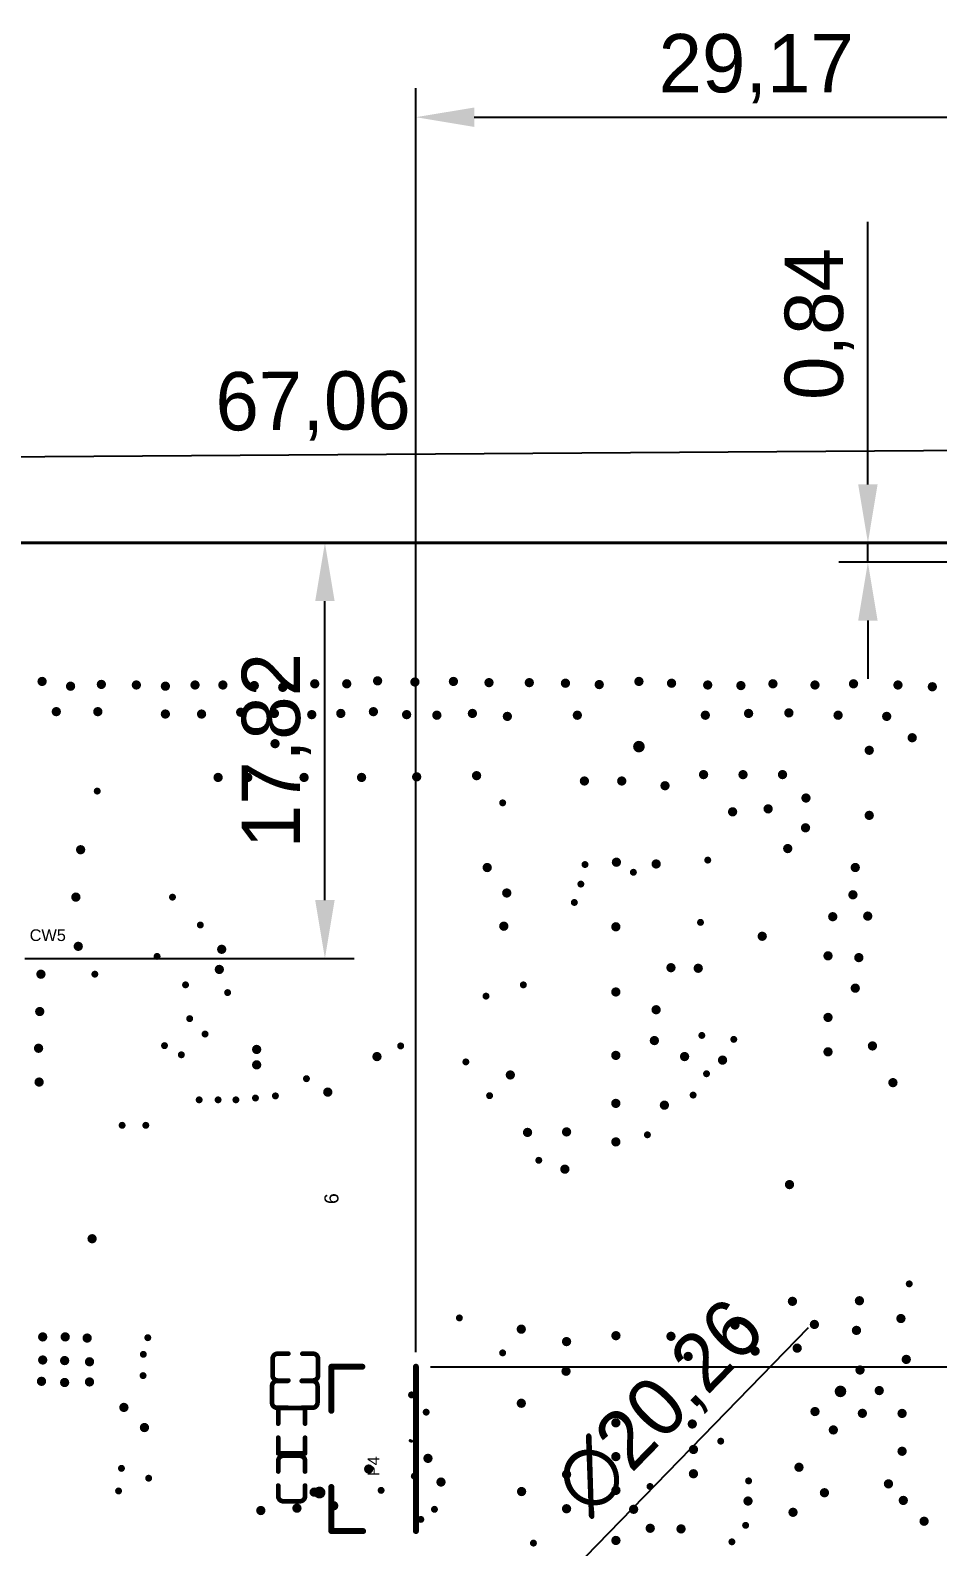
# Model space of a CAD drawing. Header units: millimetres. Extents: x -107 to 68, y 12 to 132.
# Drawn here: x -47.6 to -8.7, y 67.5 to 132.5 of the extents above; entities that cross this region are included whole.
import ezdxf

# ---------------------------------------------------------------- set-up
doc = ezdxf.new("R2010")
doc.units = ezdxf.units.MM
for name, color, linetype in [('KeepOutLayer', 6, 'Continuous'), ('TopOverlay', 2, 'Continuous'), ('ViaHoleLayer', 16, 'Continuous')]:
    doc.layers.add(name, color=color, linetype=linetype)
doc.styles.add('Arial', font='arial.ttf', dxfattribs={"height": 0.2})
doc.dimstyles.new('ISO-25', dxfattribs={"dimtxt": 2.5, "dimasz": 2.5, "dimexe": 1.25, "dimexo": 0.625, "dimtad": 1, "dimtxsty": 'Standard', "dimcen": 2.5, "dimclrd": 3, "dimclre": 3, "dimclrt": 3, "dimadec": 0, "dimazin": 0, "dimtfac": 1, "dimtmove": 0, "dimatfit": 3, "dimfxl": 1, "dimarcsym": 0})

# ---------------------------------------------------------------- blocks, each defined once
blk = doc.blocks.new('LC_0402_R_17')
at = {"layer": 'TopOverlay', "const_width": 0.2}
for points in [[(-0.975, 0.575), (-0.3, 0.575)], [(-0.975, 0.575), (-0.975, -0.575)], [(0.3, 0.575), (0.975, 0.575)], [(0.975, 0.575), (0.975, -0.575)], [(-0.975, -0.575), (-0.3, -0.575)], [(0.3, -0.575), (0.975, -0.575)]]:
    blk.add_lwpolyline(points, dxfattribs=at)
at = {"layer": 'TopOverlay', "const_width": 0.1}
for points in [[(-1.025, 0.575, 1), (-0.925, 0.575, 1)], [(-1.025, 0.575, 1), (-0.925, 0.575, 1)], [(-0.35, 0.575, 1), (-0.25, 0.575, 1)], [(0.25, 0.575, 1), (0.35, 0.575, 1)], [(0.925, 0.575, 1), (1.025, 0.575, 1)], [(0.925, 0.575, 1), (1.025, 0.575, 1)], [(-1.025, -0.575, 1), (-0.925, -0.575, 1)], [(-1.025, -0.575, 1), (-0.925, -0.575, 1)], [(-0.35, -0.575, 1), (-0.25, -0.575, 1)], [(0.25, -0.575, 1), (0.35, -0.575, 1)], [(0.925, -0.575, 1), (1.025, -0.575, 1)], [(0.925, -0.575, 1), (1.025, -0.575, 1)]]:
    blk.add_lwpolyline(points, format="xyb", close=True, dxfattribs=at)
blk = doc.blocks.new('LC_0402_C_19')
at = {"layer": 'TopOverlay', "const_width": 0.2}
for points in [[(-0.975, 0.355, -0.414214), (-0.755, 0.575)], [(0.755, 0.575, -0.414214), (0.975, 0.355)], [(-0.755, -0.575, -0.414214), (-0.975, -0.355)], [(0.975, -0.355, -0.414214), (0.755, -0.575)]]:
    blk.add_lwpolyline(points, format="xyb", dxfattribs=at)
at = {"layer": 'TopOverlay', "const_width": 0.1}
for points in [[(-0.805, 0.575, 1), (-0.705, 0.575, 1)], [(-0.8, 0.575, 1), (-0.7, 0.575, 1)], [(-0.35, 0.575, 1), (-0.25, 0.575, 1)], [(0.25, 0.575, 1), (0.35, 0.575, 1)], [(0.7, 0.575, 1), (0.8, 0.575, 1)], [(0.705, 0.575, 1), (0.805, 0.575, 1)], [(-1.025, 0.355, 1), (-0.925, 0.355, 1)], [(-1.025, 0.355, 1), (-0.925, 0.355, 1)], [(0.925, 0.355, 1), (1.025, 0.355, 1)], [(0.925, 0.355, 1), (1.025, 0.355, 1)], [(-1.025, -0.355, 1), (-0.925, -0.355, 1)], [(-1.025, -0.355, 1), (-0.925, -0.355, 1)], [(-0.805, -0.575, 1), (-0.705, -0.575, 1)], [(-0.8, -0.575, 1), (-0.7, -0.575, 1)], [(-0.35, -0.575, 1), (-0.25, -0.575, 1)], [(0.25, -0.575, 1), (0.35, -0.575, 1)], [(0.7, -0.575, 1), (0.8, -0.575, 1)], [(0.705, -0.575, 1), (0.805, -0.575, 1)], [(0.925, -0.355, 1), (1.025, -0.355, 1)], [(0.925, -0.355, 1), (1.025, -0.355, 1)]]:
    blk.add_lwpolyline(points, format="xyb", close=True, dxfattribs=at)
at = {"layer": 'TopOverlay', "const_width": 0.2}
for points in [[(-0.3, 0.575), (-0.75, 0.575)], [(0.75, 0.575), (0.3, 0.575)], [(-0.975, -0.355), (-0.975, 0.355)], [(0.975, -0.355), (0.975, 0.355)], [(-0.3, -0.575), (-0.75, -0.575)], [(0.75, -0.575), (0.3, -0.575)]]:
    blk.add_lwpolyline(points, dxfattribs=at)
blk = doc.blocks.new('FPC_SMD_6P_P0_50_HDGC_0_5K_1_5_6PWB_32')
at = {"layer": 'TopOverlay'}
for points, const_width in [([(-1.744, 1.651, 1), (-1.998, 1.651, 1)], 0.254), ([(-2.062, 1.651, 1), (-1.935, 1.651, 1)], 0.127), ([(-1.808, 1.651, 1), (-1.681, 1.651, 1)], 0.127), ([(-3.586, 1.143, 1), (-3.459, 1.143, 1)], 0.127), ([(-3.586, 1.143, 1), (-3.459, 1.143, 1)], 0.127), ([(-1.695, 1.143, 1), (-1.568, 1.143, 1)], 0.127), ([(1.568, 1.143, 1), (1.695, 1.143, 1)], 0.127), ([(3.458, 1.143, 1), (3.585, 1.143, 1)], 0.127), ([(3.458, 1.143, 1), (3.585, 1.143, 1)], 0.127), ([(-3.586, -0.219, 1), (-3.459, -0.219, 1)], 0.127), ([(3.458, -0.186, 1), (3.585, -0.186, 1)], 0.127), ([(-3.586, -2.481, 1), (-3.459, -2.481, 1)], 0.127), ([(3.458, -2.481, 1), (3.585, -2.481, 1)], 0.127)]:
    blk.add_lwpolyline(points, format="xyb", close=True, dxfattribs=dict(at, const_width=const_width))
at = {"layer": 'TopOverlay', "const_width": 0.254}
for points in [[(-3.522, 1.143), (-1.631, 1.143)], [(-3.522, 1.143), (-3.522, -0.219)], [(1.631, 1.143), (3.522, 1.143)], [(3.522, 1.143), (3.522, -0.186)], [(-3.522, -2.481), (3.522, -2.481)]]:
    blk.add_lwpolyline(points, dxfattribs=at)
blk = doc.blocks.new('LC_0402_C_34')
at = {"layer": 'TopOverlay', "const_width": 0.2}
for points in [[(-0.975, 0.355, -0.414214), (-0.755, 0.575)], [(0.755, 0.575, -0.414214), (0.975, 0.355)], [(-0.755, -0.575, -0.414214), (-0.975, -0.355)], [(0.975, -0.355, -0.414214), (0.755, -0.575)]]:
    blk.add_lwpolyline(points, format="xyb", dxfattribs=at)
at = {"layer": 'TopOverlay', "const_width": 0.1}
for points in [[(-0.805, 0.575, 1), (-0.705, 0.575, 1)], [(-0.8, 0.575, 1), (-0.7, 0.575, 1)], [(-0.35, 0.575, 1), (-0.25, 0.575, 1)], [(0.25, 0.575, 1), (0.35, 0.575, 1)], [(0.7, 0.575, 1), (0.8, 0.575, 1)], [(0.705, 0.575, 1), (0.805, 0.575, 1)], [(-1.025, 0.355, 1), (-0.925, 0.355, 1)], [(-1.025, 0.355, 1), (-0.925, 0.355, 1)], [(0.925, 0.355, 1), (1.025, 0.355, 1)], [(0.925, 0.355, 1), (1.025, 0.355, 1)], [(-1.025, -0.355, 1), (-0.925, -0.355, 1)], [(-1.025, -0.355, 1), (-0.925, -0.355, 1)], [(-0.805, -0.575, 1), (-0.705, -0.575, 1)], [(-0.8, -0.575, 1), (-0.7, -0.575, 1)], [(-0.35, -0.575, 1), (-0.25, -0.575, 1)], [(0.25, -0.575, 1), (0.35, -0.575, 1)], [(0.7, -0.575, 1), (0.8, -0.575, 1)], [(0.705, -0.575, 1), (0.805, -0.575, 1)], [(0.925, -0.355, 1), (1.025, -0.355, 1)], [(0.925, -0.355, 1), (1.025, -0.355, 1)]]:
    blk.add_lwpolyline(points, format="xyb", close=True, dxfattribs=at)
at = {"layer": 'TopOverlay', "const_width": 0.2}
for points in [[(-0.3, 0.575), (-0.75, 0.575)], [(0.75, 0.575), (0.3, 0.575)], [(-0.975, 0.355), (-0.975, -0.355)], [(0.975, 0.355), (0.975, -0.355)], [(-0.3, -0.575), (-0.75, -0.575)], [(0.75, -0.575), (0.3, -0.575)]]:
    blk.add_lwpolyline(points, dxfattribs=at)
blk = doc.blocks.new('LC_0402_C_35')
at = {"layer": 'TopOverlay', "const_width": 0.2}
for points in [[(-0.975, 0.355, -0.414214), (-0.755, 0.575)], [(0.755, 0.575, -0.414214), (0.975, 0.355)], [(-0.755, -0.575, -0.414214), (-0.975, -0.355)], [(0.975, -0.355, -0.414214), (0.755, -0.575)]]:
    blk.add_lwpolyline(points, format="xyb", dxfattribs=at)
at = {"layer": 'TopOverlay', "const_width": 0.1}
for points in [[(-0.805, 0.575, 1), (-0.705, 0.575, 1)], [(-0.8, 0.575, 1), (-0.7, 0.575, 1)], [(-0.35, 0.575, 1), (-0.25, 0.575, 1)], [(0.25, 0.575, 1), (0.35, 0.575, 1)], [(0.7, 0.575, 1), (0.8, 0.575, 1)], [(0.705, 0.575, 1), (0.805, 0.575, 1)], [(-1.025, 0.355, 1), (-0.925, 0.355, 1)], [(-1.025, 0.355, 1), (-0.925, 0.355, 1)], [(0.925, 0.355, 1), (1.025, 0.355, 1)], [(0.925, 0.355, 1), (1.025, 0.355, 1)], [(-1.025, -0.355, 1), (-0.925, -0.355, 1)], [(-1.025, -0.355, 1), (-0.925, -0.355, 1)], [(-0.805, -0.575, 1), (-0.705, -0.575, 1)], [(-0.8, -0.575, 1), (-0.7, -0.575, 1)], [(-0.35, -0.575, 1), (-0.25, -0.575, 1)], [(0.25, -0.575, 1), (0.35, -0.575, 1)], [(0.7, -0.575, 1), (0.8, -0.575, 1)], [(0.705, -0.575, 1), (0.805, -0.575, 1)], [(0.925, -0.355, 1), (1.025, -0.355, 1)], [(0.925, -0.355, 1), (1.025, -0.355, 1)]]:
    blk.add_lwpolyline(points, format="xyb", close=True, dxfattribs=at)
at = {"layer": 'TopOverlay', "const_width": 0.2}
for points in [[(-0.3, 0.575), (-0.75, 0.575)], [(0.75, 0.575), (0.3, 0.575)], [(-0.975, 0.355), (-0.975, -0.355)], [(0.975, 0.355), (0.975, -0.355)], [(-0.3, -0.575), (-0.75, -0.575)], [(0.75, -0.575), (0.3, -0.575)]]:
    blk.add_lwpolyline(points, dxfattribs=at)
blk = doc.blocks.new('*D178')
at = {"color": 3, "lineweight": -2}
for p, q in [((-14.267, 76.835), (-25.597, 65.186)), ((-41.463, 48.874), (-27.34, 63.394)), ((-43.206, 47.082), (-44.949, 45.289))]:
    blk.add_line(p, q, dxfattribs=at)
at = {"color": 3}
for points in [[(-25.896, 65.477), (-25.298, 64.896), (-27.34, 63.394)], [(-43.505, 47.372), (-42.908, 46.791), (-41.463, 48.874)]]:
    blk.add_solid(points, dxfattribs=at)
at = {"layer": 'Defpoints', "color": 0}
for p in [(-27.34, 63.394), (-41.463, 48.874)]:
    blk.add_point(p, dxfattribs=at)
at = {"color": 3, "insert": (-20.554, 73.359), "char_height": 2.5, "attachment_point": 5, "rotation": 45.79498}
blk.add_mtext('∅20,26', dxfattribs=at)
blk = doc.blocks.new('*D181')
at = {"color": 3, "lineweight": -2}
for p, q in [((-1.909, 110.734), (-1.944, 115.743)), ((-68.967, 110.276), (-69.001, 115.284)), ((-66.492, 114.051), (-4.435, 114.475))]:
    blk.add_line(p, q, dxfattribs=at)
at = {"color": 3}
for points in [[(-66.495, 114.468), (-66.489, 113.635), (-68.992, 114.034)], [(-4.438, 114.892), (-4.432, 114.059), (-1.935, 114.493)]]:
    blk.add_solid(points, dxfattribs=at)
at = {"layer": 'Defpoints', "color": 0}
for p in [(-1.935, 114.493), (-1.905, 110.109), (-68.962, 109.651)]:
    blk.add_point(p, dxfattribs=at)
at = {"color": 3, "insert": (-35.478, 116.347), "char_height": 2.5, "attachment_point": 5, "rotation": 0.39173}
blk.add_mtext('67,06', dxfattribs=at)
blk = doc.blocks.new('*D182')
at = {"color": 3, "lineweight": -2}
for p, q in [((-1.633, 110.49), (49.372, 110.49)), ((48.122, 107.99), (48.122, 14.049)), ((-34.794, 11.549), (49.372, 11.549))]:
    blk.add_line(p, q, dxfattribs=at)
at = {"color": 3}
for points in [[(47.705, 107.99), (48.539, 107.99), (48.122, 110.49)], [(47.705, 14.049), (48.539, 14.049), (48.122, 11.549)]]:
    blk.add_solid(points, dxfattribs=at)
at = {"layer": 'Defpoints', "color": 0}
for p in [(-2.258, 110.49), (-35.419, 11.549), (48.122, 11.549)]:
    blk.add_point(p, dxfattribs=at)
at = {"color": 3, "insert": (46.039, 61.02), "char_height": 2.5, "attachment_point": 5, "rotation": 90}
blk.add_mtext('98,94', dxfattribs=at)
blk = doc.blocks.new('*D186')
at = {"color": 3, "lineweight": -2}
for p, q in [((-11.702, 112.99), (-11.702, 124.24)), ((-2.883, 110.49), (-12.952, 110.49)), ((-11.702, 109.652), (-11.702, 110.49)), ((-3.317, 109.652), (-12.952, 109.652)), ((-11.702, 107.152), (-11.702, 104.652))]:
    blk.add_line(p, q, dxfattribs=at)
at = {"color": 3}
for points in [[(-12.119, 112.99), (-11.286, 112.99), (-11.702, 110.49)], [(-12.119, 107.152), (-11.286, 107.152), (-11.702, 109.652)]]:
    blk.add_solid(points, dxfattribs=at)
at = {"layer": 'Defpoints', "color": 0}
for p in [(-11.702, 110.49), (-2.258, 110.49), (-2.692, 109.652)]:
    blk.add_point(p, dxfattribs=at)
at = {"color": 3, "insert": (-13.786, 119.865), "char_height": 2.5, "attachment_point": 5, "rotation": 90}
blk.add_mtext('0,84', dxfattribs=at)
blk = doc.blocks.new('*D209')
at = {"color": 3, "lineweight": -2}
for p, q in [((-67.447, 110.49), (-33.722, 110.49)), ((-34.972, 95.174), (-34.972, 107.99)), ((-47.826, 92.674), (-33.722, 92.674))]:
    blk.add_line(p, q, dxfattribs=at)
at = {"color": 3}
for points in [[(-35.389, 107.99), (-34.555, 107.99), (-34.972, 110.49)], [(-35.389, 95.174), (-34.555, 95.174), (-34.972, 92.674)]]:
    blk.add_solid(points, dxfattribs=at)
at = {"layer": 'Defpoints', "color": 0}
for p in [(-68.072, 110.49), (-34.972, 110.49), (-48.451, 92.674)]:
    blk.add_point(p, dxfattribs=at)
at = {"color": 3, "insert": (-37.055, 101.582), "char_height": 2.5, "attachment_point": 5, "rotation": 90}
blk.add_mtext('17,82', dxfattribs=at)
blk = doc.blocks.new('*D215')
at = {"color": 3, "lineweight": -2}
for p, q in [((-1.601, 110.49), (67.859, 110.49)), ((66.609, 77.675), (66.609, 107.99)), ((-30.447, 75.175), (67.859, 75.175))]:
    blk.add_line(p, q, dxfattribs=at)
at = {"color": 3}
for points in [[(66.193, 107.99), (67.026, 107.99), (66.609, 110.49)], [(66.193, 77.675), (67.026, 77.675), (66.609, 75.175)]]:
    blk.add_solid(points, dxfattribs=at)
at = {"layer": 'Defpoints', "color": 0}
for p in [(-2.226, 110.49), (66.609, 110.49), (-31.072, 75.175)]:
    blk.add_point(p, dxfattribs=at)
at = {"color": 3, "insert": (64.526, 92.833), "char_height": 2.5, "attachment_point": 5, "rotation": 90}
blk.add_mtext('35,31', dxfattribs=at)
blk = doc.blocks.new('*D216')
at = {"color": 3, "lineweight": -2}
for p, q in [((-31.072, 75.8), (-31.072, 129.98)), ((-1.905, 110.734), (-1.905, 129.98)), ((-28.572, 128.73), (-4.405, 128.73))]:
    blk.add_line(p, q, dxfattribs=at)
at = {"color": 3}
for points in [[(-28.572, 129.146), (-28.572, 128.313), (-31.072, 128.73)], [(-4.405, 129.146), (-4.405, 128.313), (-1.905, 128.73)]]:
    blk.add_solid(points, dxfattribs=at)
at = {"layer": 'Defpoints', "color": 0}
for p in [(-1.905, 128.73), (-1.905, 110.109), (-31.072, 75.175)]:
    blk.add_point(p, dxfattribs=at)
at = {"color": 3, "insert": (-16.489, 130.813), "char_height": 2.5, "attachment_point": 5}
blk.add_mtext('29,17', dxfattribs=at)

msp = doc.modelspace()

# ---------------------------------------------------------------- hatches: boundary and pattern name
at = {"layer": 'ViaHoleLayer'}
h = msp.add_hatch(color=16, dxfattribs=at)
edge = h.paths.add_edge_path()
edge.add_arc((-47.092, 104.546), 0.2, 0, 360)
h = msp.add_hatch(color=16, dxfattribs=at)
edge = h.paths.add_edge_path()
edge.add_arc((-35.408, 104.445), 0.2, 0, 360)
h = msp.add_hatch(color=16, dxfattribs=at)
edge = h.paths.add_edge_path()
edge.add_arc((-34.036, 104.445), 0.2, 0, 360)
h = msp.add_hatch(color=16, dxfattribs=at)
edge = h.paths.add_edge_path()
edge.add_arc((-32.715, 104.572), 0.2, 0, 360)
h = msp.add_hatch(color=16, dxfattribs=at)
edge = h.paths.add_edge_path()
edge.add_arc((-31.115, 104.521), 0.2, 0, 360)
h = msp.add_hatch(color=16, dxfattribs=at)
edge = h.paths.add_edge_path()
edge.add_arc((-29.464, 104.546), 0.2, 0, 360)
h = msp.add_hatch(color=16, dxfattribs=at)
edge = h.paths.add_edge_path()
edge.add_arc((-27.94, 104.496), 0.2, 0, 360)
h = msp.add_hatch(color=16, dxfattribs=at)
edge = h.paths.add_edge_path()
edge.add_arc((-26.213, 104.496), 0.2, 0, 360)
h = msp.add_hatch(color=16, dxfattribs=at)
edge = h.paths.add_edge_path()
edge.add_arc((-24.663, 104.47), 0.2, 0, 360)
h = msp.add_hatch(color=16, dxfattribs=at)
edge = h.paths.add_edge_path()
edge.add_arc((-21.514, 104.546), 0.2, 0, 360)
h = msp.add_hatch(color=16, dxfattribs=at)
edge = h.paths.add_edge_path()
edge.add_arc((-20.117, 104.47), 0.2, 0, 360)
h = msp.add_hatch(color=16, dxfattribs=at)
edge = h.paths.add_edge_path()
edge.add_arc((-15.773, 104.445), 0.2, 0, 360)
h = msp.add_hatch(color=16, dxfattribs=at)
edge = h.paths.add_edge_path()
edge.add_arc((-12.319, 104.445), 0.2, 0, 360)
h = msp.add_hatch(color=16, dxfattribs=at)
edge = h.paths.add_edge_path()
edge.add_arc((-45.872, 104.343), 0.2, 0, 360)
h = msp.add_hatch(color=16, dxfattribs=at)
edge = h.paths.add_edge_path()
edge.add_arc((-44.552, 104.419), 0.2, 0, 360)
h = msp.add_hatch(color=16, dxfattribs=at)
edge = h.paths.add_edge_path()
edge.add_arc((-43.053, 104.394), 0.2, 0, 360)
h = msp.add_hatch(color=16, dxfattribs=at)
edge = h.paths.add_edge_path()
edge.add_arc((-41.808, 104.343), 0.2, 0, 360)
h = msp.add_hatch(color=16, dxfattribs=at)
edge = h.paths.add_edge_path()
edge.add_arc((-40.538, 104.394), 0.2, 0, 360)
h = msp.add_hatch(color=16, dxfattribs=at)
edge = h.paths.add_edge_path()
edge.add_arc((-39.345, 104.394), 0.2, 0, 360)
h = msp.add_hatch(color=16, dxfattribs=at)
edge = h.paths.add_edge_path()
edge.add_arc((-37.998, 104.369), 0.2, 0, 360)
h = msp.add_hatch(color=16, dxfattribs=at)
edge = h.paths.add_edge_path()
edge.add_arc((-36.779, 104.292), 0.2, 0, 360)
h = msp.add_hatch(color=16, dxfattribs=at)
edge = h.paths.add_edge_path()
edge.add_arc((-23.216, 104.412), 0.2, 0, 360)
h = msp.add_hatch(color=16, dxfattribs=at)
edge = h.paths.add_edge_path()
edge.add_arc((-18.567, 104.394), 0.2, 0, 360)
h = msp.add_hatch(color=16, dxfattribs=at)
edge = h.paths.add_edge_path()
edge.add_arc((-17.145, 104.369), 0.2, 0, 360)
h = msp.add_hatch(color=16, dxfattribs=at)
edge = h.paths.add_edge_path()
edge.add_arc((-13.97, 104.394), 0.2, 0, 360)
h = msp.add_hatch(color=16, dxfattribs=at)
edge = h.paths.add_edge_path()
edge.add_arc((-10.414, 104.394), 0.2, 0, 360)
h = msp.add_hatch(color=16, dxfattribs=at)
edge = h.paths.add_edge_path()
edge.add_arc((-8.941, 104.318), 0.2, 0, 360)
h = msp.add_hatch(color=16, dxfattribs=at)
edge = h.paths.add_edge_path()
edge.add_arc((-46.482, 103.251), 0.2, 0, 360)
h = msp.add_hatch(color=16, dxfattribs=at)
edge = h.paths.add_edge_path()
edge.add_arc((-44.704, 103.251), 0.2, 0, 360)
h = msp.add_hatch(color=16, dxfattribs=at)
edge = h.paths.add_edge_path()
edge.add_arc((-41.808, 103.149), 0.2, 0, 360)
h = msp.add_hatch(color=16, dxfattribs=at)
edge = h.paths.add_edge_path()
edge.add_arc((-40.259, 103.149), 0.2, 0, 360)
h = msp.add_hatch(color=16, dxfattribs=at)
edge = h.paths.add_edge_path()
edge.add_arc((-38.583, 103.226), 0.2, 0, 360)
h = msp.add_hatch(color=16, dxfattribs=at)
edge = h.paths.add_edge_path()
edge.add_arc((-37.135, 103.175), 0.2, 0, 360)
h = msp.add_hatch(color=16, dxfattribs=at)
edge = h.paths.add_edge_path()
edge.add_arc((-34.29, 103.175), 0.2, 0, 360)
h = msp.add_hatch(color=16, dxfattribs=at)
edge = h.paths.add_edge_path()
edge.add_arc((-32.893, 103.251), 0.2, 0, 360)
h = msp.add_hatch(color=16, dxfattribs=at)
edge = h.paths.add_edge_path()
edge.add_arc((-28.651, 103.175), 0.2, 0, 360)
h = msp.add_hatch(color=16, dxfattribs=at)
edge = h.paths.add_edge_path()
edge.add_arc((-16.815, 103.175), 0.2, 0, 360)
h = msp.add_hatch(color=16, dxfattribs=at)
edge = h.paths.add_edge_path()
edge.add_arc((-15.088, 103.2), 0.2, 0, 360)
h = msp.add_hatch(color=16, dxfattribs=at)
edge = h.paths.add_edge_path()
edge.add_arc((-35.535, 103.124), 0.2, 0, 360)
h = msp.add_hatch(color=16, dxfattribs=at)
edge = h.paths.add_edge_path()
edge.add_arc((-31.471, 103.124), 0.2, 0, 360)
h = msp.add_hatch(color=16, dxfattribs=at)
edge = h.paths.add_edge_path()
edge.add_arc((-30.175, 103.099), 0.2, 0, 360)
h = msp.add_hatch(color=16, dxfattribs=at)
edge = h.paths.add_edge_path()
edge.add_arc((-27.153, 103.048), 0.2, 0, 360)
h = msp.add_hatch(color=16, dxfattribs=at)
edge = h.paths.add_edge_path()
edge.add_arc((-24.155, 103.099), 0.2, 0, 360)
h = msp.add_hatch(color=16, dxfattribs=at)
edge = h.paths.add_edge_path()
edge.add_arc((-18.669, 103.099), 0.2, 0, 360)
h = msp.add_hatch(color=16, dxfattribs=at)
edge = h.paths.add_edge_path()
edge.add_arc((-12.979, 103.099), 0.2, 0, 360)
h = msp.add_hatch(color=16, dxfattribs=at)
edge = h.paths.add_edge_path()
edge.add_arc((-10.897, 103.048), 0.2, 0, 360)
h = msp.add_hatch(color=16, dxfattribs=at)
edge = h.paths.add_edge_path()
edge.add_arc((-37.109, 101.879), 0.2, 0, 360)
h = msp.add_hatch(color=16, dxfattribs=at)
edge = h.paths.add_edge_path()
edge.add_arc((-9.804, 102.133), 0.2, 0, 360)
h = msp.add_hatch(color=16, dxfattribs=at)
edge = h.paths.add_edge_path()
edge.add_arc((-21.514, 101.752), 0.25, 0, 360)
h = msp.add_hatch(color=16, dxfattribs=at)
edge = h.paths.add_edge_path()
edge.add_arc((-11.645, 101.595), 0.2, 0, 360)
h = msp.add_hatch(color=16, dxfattribs=at)
edge = h.paths.add_edge_path()
edge.add_arc((-18.745, 100.553), 0.2, 0, 360)
h = msp.add_hatch(color=16, dxfattribs=at)
edge = h.paths.add_edge_path()
edge.add_arc((-17.053, 100.553), 0.2, 0, 360)
h = msp.add_hatch(color=16, dxfattribs=at)
edge = h.paths.add_edge_path()
edge.add_arc((-15.361, 100.553), 0.2, 0, 360)
h = msp.add_hatch(color=16, dxfattribs=at)
edge = h.paths.add_edge_path()
edge.add_arc((-39.548, 100.432), 0.2, 0, 360)
h = msp.add_hatch(color=16, dxfattribs=at)
edge = h.paths.add_edge_path()
edge.add_arc((-38.278, 100.432), 0.2, 0, 360)
h = msp.add_hatch(color=16, dxfattribs=at)
edge = h.paths.add_edge_path()
edge.add_arc((-35.865, 100.432), 0.2, 0, 360)
h = msp.add_hatch(color=16, dxfattribs=at)
edge = h.paths.add_edge_path()
edge.add_arc((-33.401, 100.432), 0.2, 0, 360)
h = msp.add_hatch(color=16, dxfattribs=at)
edge = h.paths.add_edge_path()
edge.add_arc((-31.039, 100.457), 0.2, 0, 360)
h = msp.add_hatch(color=16, dxfattribs=at)
edge = h.paths.add_edge_path()
edge.add_arc((-28.473, 100.508), 0.2, 0, 360)
h = msp.add_hatch(color=16, dxfattribs=at)
edge = h.paths.add_edge_path()
edge.add_arc((-23.851, 100.279), 0.2, 0, 360)
h = msp.add_hatch(color=16, dxfattribs=at)
edge = h.paths.add_edge_path()
edge.add_arc((-22.25, 100.279), 0.2, 0, 360)
h = msp.add_hatch(color=16, dxfattribs=at)
edge = h.paths.add_edge_path()
edge.add_arc((-20.396, 100.076), 0.2, 0, 360)
h = msp.add_hatch(color=16, dxfattribs=at)
edge = h.paths.add_edge_path()
edge.add_arc((-44.729, 99.847), 0.15, 0, 360)
h = msp.add_hatch(color=16, dxfattribs=at)
edge = h.paths.add_edge_path()
edge.add_arc((-27.354, 99.343), 0.15, 0, 360)
h = msp.add_hatch(color=16, dxfattribs=at)
edge = h.paths.add_edge_path()
edge.add_arc((-14.357, 99.549), 0.2, 0, 360)
h = msp.add_hatch(color=16, dxfattribs=at)
edge = h.paths.add_edge_path()
edge.add_arc((-17.501, 98.958), 0.2, 0, 360)
h = msp.add_hatch(color=16, dxfattribs=at)
edge = h.paths.add_edge_path()
edge.add_arc((-15.977, 99.085), 0.2, 0, 360)
h = msp.add_hatch(color=16, dxfattribs=at)
edge = h.paths.add_edge_path()
edge.add_arc((-11.645, 98.806), 0.2, 0, 360)
h = msp.add_hatch(color=16, dxfattribs=at)
edge = h.paths.add_edge_path()
edge.add_arc((-14.376, 98.273), 0.2, 0, 360)
h = msp.add_hatch(color=16, dxfattribs=at)
edge = h.paths.add_edge_path()
edge.add_arc((-45.441, 97.333), 0.2, 0, 360)
h = msp.add_hatch(color=16, dxfattribs=at)
edge = h.paths.add_edge_path()
edge.add_arc((-15.138, 97.384), 0.2, 0, 360)
h = msp.add_hatch(color=16, dxfattribs=at)
edge = h.paths.add_edge_path()
edge.add_arc((-23.825, 96.698), 0.15, 0, 360)
h = msp.add_hatch(color=16, dxfattribs=at)
edge = h.paths.add_edge_path()
edge.add_arc((-22.479, 96.799), 0.2, 0, 360)
h = msp.add_hatch(color=16, dxfattribs=at)
edge = h.paths.add_edge_path()
edge.add_arc((-20.777, 96.723), 0.2, 0, 360)
h = msp.add_hatch(color=16, dxfattribs=at)
edge = h.paths.add_edge_path()
edge.add_arc((-18.565, 96.889), 0.15, 0, 360)
h = msp.add_hatch(color=16, dxfattribs=at)
edge = h.paths.add_edge_path()
edge.add_arc((-28.016, 96.571), 0.2, 0, 360)
h = msp.add_hatch(color=16, dxfattribs=at)
edge = h.paths.add_edge_path()
edge.add_arc((-21.751, 96.368), 0.15, 0, 360)
h = msp.add_hatch(color=16, dxfattribs=at)
edge = h.paths.add_edge_path()
edge.add_arc((-12.243, 96.571), 0.2, 0, 360)
h = msp.add_hatch(color=16, dxfattribs=at)
edge = h.paths.add_edge_path()
edge.add_arc((-27.178, 95.479), 0.2, 0, 360)
h = msp.add_hatch(color=16, dxfattribs=at)
edge = h.paths.add_edge_path()
edge.add_arc((-24.003, 95.86), 0.15, 0, 360)
h = msp.add_hatch(color=16, dxfattribs=at)
edge = h.paths.add_edge_path()
edge.add_arc((-12.344, 95.402), 0.2, 0, 360)
h = msp.add_hatch(color=16, dxfattribs=at)
edge = h.paths.add_edge_path()
edge.add_arc((-45.644, 95.301), 0.2, 0, 360)
h = msp.add_hatch(color=16, dxfattribs=at)
edge = h.paths.add_edge_path()
edge.add_arc((-41.504, 95.301), 0.15, 0, 360)
h = msp.add_hatch(color=16, dxfattribs=at)
edge = h.paths.add_edge_path()
edge.add_arc((-24.282, 95.072), 0.15, 0, 360)
h = msp.add_hatch(color=16, dxfattribs=at)
edge = h.paths.add_edge_path()
edge.add_arc((-40.31, 94.107), 0.15, 0, 360)
h = msp.add_hatch(color=16, dxfattribs=at)
edge = h.paths.add_edge_path()
edge.add_arc((-27.305, 94.056), 0.2, 0, 360)
h = msp.add_hatch(color=16, dxfattribs=at)
edge = h.paths.add_edge_path()
edge.add_arc((-18.876, 94.219), 0.15, 0, 360)
h = msp.add_hatch(color=16, dxfattribs=at)
edge = h.paths.add_edge_path()
edge.add_arc((-13.208, 94.463), 0.2, 0, 360)
h = msp.add_hatch(color=16, dxfattribs=at)
edge = h.paths.add_edge_path()
edge.add_arc((-11.709, 94.488), 0.2, 0, 360)
h = msp.add_hatch(color=16, dxfattribs=at)
edge = h.paths.add_edge_path()
edge.add_arc((-22.504, 94.031), 0.2, 0, 360)
h = msp.add_hatch(color=16, dxfattribs=at)
edge = h.paths.add_edge_path()
edge.add_arc((-16.231, 93.624), 0.2, 0, 360)
h = msp.add_hatch(color=16, dxfattribs=at)
edge = h.paths.add_edge_path()
edge.add_arc((-45.542, 93.193), 0.2, 0, 360)
h = msp.add_hatch(color=16, dxfattribs=at)
edge = h.paths.add_edge_path()
edge.add_arc((-39.395, 93.066), 0.2, 0, 360)
h = msp.add_hatch(color=16, dxfattribs=at)
edge = h.paths.add_edge_path()
edge.add_arc((-13.411, 92.786), 0.2, 0, 360)
h = msp.add_hatch(color=16, dxfattribs=at)
edge = h.paths.add_edge_path()
edge.add_arc((-42.164, 92.761), 0.15, 0, 360)
h = msp.add_hatch(color=16, dxfattribs=at)
edge = h.paths.add_edge_path()
edge.add_arc((-39.497, 92.202), 0.2, 0, 360)
h = msp.add_hatch(color=16, dxfattribs=at)
edge = h.paths.add_edge_path()
edge.add_arc((-20.142, 92.278), 0.2, 0, 360)
h = msp.add_hatch(color=16, dxfattribs=at)
edge = h.paths.add_edge_path()
edge.add_arc((-18.974, 92.253), 0.2, 0, 360)
h = msp.add_hatch(color=16, dxfattribs=at)
edge = h.paths.add_edge_path()
edge.add_arc((-12.09, 92.71), 0.2, 0, 360)
h = msp.add_hatch(color=16, dxfattribs=at)
edge = h.paths.add_edge_path()
edge.add_arc((-47.142, 91.999), 0.2, 0, 360)
h = msp.add_hatch(color=16, dxfattribs=at)
edge = h.paths.add_edge_path()
edge.add_arc((-44.831, 91.999), 0.15, 0, 360)
h = msp.add_hatch(color=16, dxfattribs=at)
edge = h.paths.add_edge_path()
edge.add_arc((-40.945, 91.542), 0.15, 0, 360)
h = msp.add_hatch(color=16, dxfattribs=at)
edge = h.paths.add_edge_path()
edge.add_arc((-26.467, 91.542), 0.15, 0, 360)
h = msp.add_hatch(color=16, dxfattribs=at)
edge = h.paths.add_edge_path()
edge.add_arc((-39.141, 91.211), 0.15, 0, 360)
h = msp.add_hatch(color=16, dxfattribs=at)
edge = h.paths.add_edge_path()
edge.add_arc((-28.067, 91.059), 0.15, 0, 360)
h = msp.add_hatch(color=16, dxfattribs=at)
edge = h.paths.add_edge_path()
edge.add_arc((-22.504, 91.237), 0.2, 0, 360)
h = msp.add_hatch(color=16, dxfattribs=at)
edge = h.paths.add_edge_path()
edge.add_arc((-12.243, 91.4), 0.2, 0, 360)
h = msp.add_hatch(color=16, dxfattribs=at)
edge = h.paths.add_edge_path()
edge.add_arc((-47.193, 90.399), 0.2, 0, 360)
h = msp.add_hatch(color=16, dxfattribs=at)
edge = h.paths.add_edge_path()
edge.add_arc((-20.777, 90.475), 0.2, 0, 360)
h = msp.add_hatch(color=16, dxfattribs=at)
edge = h.paths.add_edge_path()
edge.add_arc((-13.411, 90.145), 0.2, 0, 360)
h = msp.add_hatch(color=16, dxfattribs=at)
edge = h.paths.add_edge_path()
edge.add_arc((-40.767, 90.094), 0.15, 0, 360)
h = msp.add_hatch(color=16, dxfattribs=at)
edge = h.paths.add_edge_path()
edge.add_arc((-41.846, 88.937), 0.15, 0, 360)
h = msp.add_hatch(color=16, dxfattribs=at)
edge = h.paths.add_edge_path()
edge.add_arc((-40.107, 89.433), 0.15, 0, 360)
h = msp.add_hatch(color=16, dxfattribs=at)
edge = h.paths.add_edge_path()
edge.add_arc((-31.725, 88.925), 0.15, 0, 360)
h = msp.add_hatch(color=16, dxfattribs=at)
edge = h.paths.add_edge_path()
edge.add_arc((-20.853, 89.154), 0.2, 0, 360)
h = msp.add_hatch(color=16, dxfattribs=at)
edge = h.paths.add_edge_path()
edge.add_arc((-18.819, 89.373), 0.15, 0, 360)
h = msp.add_hatch(color=16, dxfattribs=at)
edge = h.paths.add_edge_path()
edge.add_arc((-17.45, 89.205), 0.15, 0, 360)
h = msp.add_hatch(color=16, dxfattribs=at)
edge = h.paths.add_edge_path()
edge.add_arc((-11.506, 88.925), 0.2, 0, 360)
h = msp.add_hatch(color=16, dxfattribs=at)
edge = h.paths.add_edge_path()
edge.add_arc((-47.244, 88.824), 0.2, 0, 360)
h = msp.add_hatch(color=16, dxfattribs=at)
edge = h.paths.add_edge_path()
edge.add_arc((-41.123, 88.544), 0.15, 0, 360)
h = msp.add_hatch(color=16, dxfattribs=at)
edge = h.paths.add_edge_path()
edge.add_arc((-37.897, 88.773), 0.2, 0, 360)
h = msp.add_hatch(color=16, dxfattribs=at)
edge = h.paths.add_edge_path()
edge.add_arc((-32.741, 88.468), 0.2, 0, 360)
h = msp.add_hatch(color=16, dxfattribs=at)
edge = h.paths.add_edge_path()
edge.add_arc((-28.931, 88.24), 0.15, 0, 360)
h = msp.add_hatch(color=16, dxfattribs=at)
edge = h.paths.add_edge_path()
edge.add_arc((-22.504, 88.519), 0.2, 0, 360)
h = msp.add_hatch(color=16, dxfattribs=at)
edge = h.paths.add_edge_path()
edge.add_arc((-19.558, 88.468), 0.2, 0, 360)
h = msp.add_hatch(color=16, dxfattribs=at)
edge = h.paths.add_edge_path()
edge.add_arc((-17.932, 88.316), 0.2, 0, 360)
h = msp.add_hatch(color=16, dxfattribs=at)
edge = h.paths.add_edge_path()
edge.add_arc((-13.411, 88.671), 0.2, 0, 360)
h = msp.add_hatch(color=16, dxfattribs=at)
edge = h.paths.add_edge_path()
edge.add_arc((-37.897, 88.113), 0.2, 0, 360)
h = msp.add_hatch(color=16, dxfattribs=at)
edge = h.paths.add_edge_path()
edge.add_arc((-27.026, 87.681), 0.2, 0, 360)
h = msp.add_hatch(color=16, dxfattribs=at)
edge = h.paths.add_edge_path()
edge.add_arc((-18.618, 87.732), 0.15, 0, 360)
h = msp.add_hatch(color=16, dxfattribs=at)
edge = h.paths.add_edge_path()
edge.add_arc((-47.219, 87.376), 0.2, 0, 360)
h = msp.add_hatch(color=16, dxfattribs=at)
edge = h.paths.add_edge_path()
edge.add_arc((-35.763, 87.52), 0.15, 0, 360)
h = msp.add_hatch(color=16, dxfattribs=at)
edge = h.paths.add_edge_path()
edge.add_arc((-34.849, 86.944), 0.2, 0, 360)
h = msp.add_hatch(color=16, dxfattribs=at)
edge = h.paths.add_edge_path()
edge.add_arc((-10.63, 87.351), 0.2, 0, 360)
h = msp.add_hatch(color=16, dxfattribs=at)
edge = h.paths.add_edge_path()
edge.add_arc((-40.361, 86.614), 0.15, 0, 360)
h = msp.add_hatch(color=16, dxfattribs=at)
edge = h.paths.add_edge_path()
edge.add_arc((-39.548, 86.614), 0.15, 0, 360)
h = msp.add_hatch(color=16, dxfattribs=at)
edge = h.paths.add_edge_path()
edge.add_arc((-38.786, 86.614), 0.15, 0, 360)
h = msp.add_hatch(color=16, dxfattribs=at)
edge = h.paths.add_edge_path()
edge.add_arc((-37.948, 86.69), 0.15, 0, 360)
h = msp.add_hatch(color=16, dxfattribs=at)
edge = h.paths.add_edge_path()
edge.add_arc((-37.093, 86.783), 0.15, 0, 360)
h = msp.add_hatch(color=16, dxfattribs=at)
edge = h.paths.add_edge_path()
edge.add_arc((-27.915, 86.792), 0.15, 0, 360)
h = msp.add_hatch(color=16, dxfattribs=at)
edge = h.paths.add_edge_path()
edge.add_arc((-22.504, 86.462), 0.2, 0, 360)
h = msp.add_hatch(color=16, dxfattribs=at)
edge = h.paths.add_edge_path()
edge.add_arc((-20.422, 86.385), 0.2, 0, 360)
h = msp.add_hatch(color=16, dxfattribs=at)
edge = h.paths.add_edge_path()
edge.add_arc((-19.192, 86.817), 0.15, 0, 360)
h = msp.add_hatch(color=16, dxfattribs=at)
edge = h.paths.add_edge_path()
edge.add_arc((-43.663, 85.522), 0.15, 0, 360)
h = msp.add_hatch(color=16, dxfattribs=at)
edge = h.paths.add_edge_path()
edge.add_arc((-42.647, 85.522), 0.15, 0, 360)
h = msp.add_hatch(color=16, dxfattribs=at)
edge = h.paths.add_edge_path()
edge.add_arc((-26.289, 85.217), 0.2, 0, 360)
h = msp.add_hatch(color=16, dxfattribs=at)
edge = h.paths.add_edge_path()
edge.add_arc((-24.616, 85.239), 0.2, 0, 360)
h = msp.add_hatch(color=16, dxfattribs=at)
edge = h.paths.add_edge_path()
edge.add_arc((-21.151, 85.115), 0.15, 0, 360)
h = msp.add_hatch(color=16, dxfattribs=at)
edge = h.paths.add_edge_path()
edge.add_arc((-22.504, 84.811), 0.2, 0, 360)
h = msp.add_hatch(color=16, dxfattribs=at)
edge = h.paths.add_edge_path()
edge.add_arc((-25.806, 84.023), 0.15, 0, 360)
h = msp.add_hatch(color=16, dxfattribs=at)
edge = h.paths.add_edge_path()
edge.add_arc((-24.689, 83.642), 0.2, 0, 360)
h = msp.add_hatch(color=16, dxfattribs=at)
edge = h.paths.add_edge_path()
edge.add_arc((-15.062, 82.982), 0.2, 0, 360)
h = msp.add_hatch(color=16, dxfattribs=at)
edge = h.paths.add_edge_path()
edge.add_arc((-44.949, 80.661), 0.2, 0, 360)
h = msp.add_hatch(color=16, dxfattribs=at)
edge = h.paths.add_edge_path()
edge.add_arc((-9.931, 78.726), 0.15, 0, 360)
h = msp.add_hatch(color=16, dxfattribs=at)
edge = h.paths.add_edge_path()
edge.add_arc((-14.935, 77.978), 0.2, 0, 360)
h = msp.add_hatch(color=16, dxfattribs=at)
edge = h.paths.add_edge_path()
edge.add_arc((-12.065, 78.003), 0.2, 0, 360)
h = msp.add_hatch(color=16, dxfattribs=at)
edge = h.paths.add_edge_path()
edge.add_arc((-29.21, 77.267), 0.15, 0, 360)
h = msp.add_hatch(color=16, dxfattribs=at)
edge = h.paths.add_edge_path()
edge.add_arc((-10.287, 77.241), 0.2, 0, 360)
h = msp.add_hatch(color=16, dxfattribs=at)
edge = h.paths.add_edge_path()
edge.add_arc((-26.556, 76.784), 0.2, 0, 360)
h = msp.add_hatch(color=16, dxfattribs=at)
edge = h.paths.add_edge_path()
edge.add_arc((-22.501, 76.505), 0.2, 0, 360)
h = msp.add_hatch(color=16, dxfattribs=at)
edge = h.paths.add_edge_path()
edge.add_arc((-17.399, 76.962), 0.2, 0, 360)
h = msp.add_hatch(color=16, dxfattribs=at)
edge = h.paths.add_edge_path()
edge.add_arc((-13.995, 76.987), 0.2, 0, 360)
h = msp.add_hatch(color=16, dxfattribs=at)
edge = h.paths.add_edge_path()
edge.add_arc((-12.192, 76.733), 0.2, 0, 360)
h = msp.add_hatch(color=16, dxfattribs=at)
edge = h.paths.add_edge_path()
edge.add_arc((-47.066, 76.454), 0.2, 0, 360)
h = msp.add_hatch(color=16, dxfattribs=at)
edge = h.paths.add_edge_path()
edge.add_arc((-46.101, 76.454), 0.2, 0, 360)
h = msp.add_hatch(color=16, dxfattribs=at)
edge = h.paths.add_edge_path()
edge.add_arc((-45.161, 76.403), 0.2, 0, 360)
h = msp.add_hatch(color=16, dxfattribs=at)
edge = h.paths.add_edge_path()
edge.add_arc((-42.561, 76.419), 0.15, 0, 360)
h = msp.add_hatch(color=16, dxfattribs=at)
edge = h.paths.add_edge_path()
edge.add_arc((-24.616, 76.251), 0.2, 0, 360)
h = msp.add_hatch(color=16, dxfattribs=at)
edge = h.paths.add_edge_path()
edge.add_arc((-20.142, 76.479), 0.2, 0, 360)
h = msp.add_hatch(color=16, dxfattribs=at)
edge = h.paths.add_edge_path()
edge.add_arc((-16.535, 75.844), 0.2, 0, 360)
h = msp.add_hatch(color=16, dxfattribs=at)
edge = h.paths.add_edge_path()
edge.add_arc((-14.732, 75.971), 0.2, 0, 360)
h = msp.add_hatch(color=16, dxfattribs=at)
edge = h.paths.add_edge_path()
edge.add_arc((-47.066, 75.463), 0.2, 0, 360)
h = msp.add_hatch(color=16, dxfattribs=at)
edge = h.paths.add_edge_path()
edge.add_arc((-46.126, 75.438), 0.2, 0, 360)
h = msp.add_hatch(color=16, dxfattribs=at)
edge = h.paths.add_edge_path()
edge.add_arc((-45.06, 75.387), 0.2, 0, 360)
h = msp.add_hatch(color=16, dxfattribs=at)
edge = h.paths.add_edge_path()
edge.add_arc((-42.754, 75.705), 0.15, 0, 360)
h = msp.add_hatch(color=16, dxfattribs=at)
edge = h.paths.add_edge_path()
edge.add_arc((-27.356, 75.768), 0.15, 0, 360)
h = msp.add_hatch(color=16, dxfattribs=at)
edge = h.paths.add_edge_path()
edge.add_arc((-19.406, 75.616), 0.2, 0, 360)
h = msp.add_hatch(color=16, dxfattribs=at)
edge = h.paths.add_edge_path()
edge.add_arc((-10.058, 75.489), 0.2, 0, 360)
h = msp.add_hatch(color=16, dxfattribs=at)
edge = h.paths.add_edge_path()
edge.add_arc((-47.117, 74.549), 0.2, 0, 360)
h = msp.add_hatch(color=16, dxfattribs=at)
edge = h.paths.add_edge_path()
edge.add_arc((-42.764, 74.794), 0.15, 0, 360)
h = msp.add_hatch(color=16, dxfattribs=at)
edge = h.paths.add_edge_path()
edge.add_arc((-24.638, 74.981), 0.2, 0, 360)
h = msp.add_hatch(color=16, dxfattribs=at)
edge = h.paths.add_edge_path()
edge.add_arc((-12.04, 75.032), 0.2, 0, 360)
h = msp.add_hatch(color=16, dxfattribs=at)
edge = h.paths.add_edge_path()
edge.add_arc((-46.126, 74.498), 0.2, 0, 360)
h = msp.add_hatch(color=16, dxfattribs=at)
edge = h.paths.add_edge_path()
edge.add_arc((-45.06, 74.524), 0.2, 0, 360)
h = msp.add_hatch(color=16, dxfattribs=at)
edge = h.paths.add_edge_path()
edge.add_arc((-31.26, 73.968), 0.15, 0, 360)
h = msp.add_hatch(color=16, dxfattribs=at)
edge = h.paths.add_edge_path()
edge.add_arc((-12.878, 74.117), 0.25, 0, 360)
h = msp.add_hatch(color=16, dxfattribs=at)
edge = h.paths.add_edge_path()
edge.add_arc((-11.216, 74.153), 0.2, 0, 360)
h = msp.add_hatch(color=16, dxfattribs=at)
edge = h.paths.add_edge_path()
edge.add_arc((-43.586, 73.431), 0.2, 0, 360)
h = msp.add_hatch(color=16, dxfattribs=at)
edge = h.paths.add_edge_path()
edge.add_arc((-26.556, 73.609), 0.2, 0, 360)
h = msp.add_hatch(color=16, dxfattribs=at)
edge = h.paths.add_edge_path()
edge.add_arc((-13.97, 73.254), 0.2, 0, 360)
h = msp.add_hatch(color=16, dxfattribs=at)
edge = h.paths.add_edge_path()
edge.add_arc((-30.632, 73.228), 0.15, 0, 360)
h = msp.add_hatch(color=16, dxfattribs=at)
edge = h.paths.add_edge_path()
edge.add_arc((-22.504, 72.771), 0.2, 0, 360)
h = msp.add_hatch(color=16, dxfattribs=at)
edge = h.paths.add_edge_path()
edge.add_arc((-19.228, 72.72), 0.2, 0, 360)
h = msp.add_hatch(color=16, dxfattribs=at)
edge = h.paths.add_edge_path()
edge.add_arc((-11.938, 73.177), 0.2, 0, 360)
h = msp.add_hatch(color=16, dxfattribs=at)
edge = h.paths.add_edge_path()
edge.add_arc((-10.236, 73.173), 0.2, 0, 360)
h = msp.add_hatch(color=16, dxfattribs=at)
edge = h.paths.add_edge_path()
edge.add_arc((-42.705, 72.568), 0.2, 0, 360)
h = msp.add_hatch(color=16, dxfattribs=at)
edge = h.paths.add_edge_path()
edge.add_arc((-13.183, 72.466), 0.2, 0, 360)
h = msp.add_hatch(color=16, dxfattribs=at)
edge = h.paths.add_edge_path()
edge.add_arc((-22.504, 71.323), 0.2, 0, 360)
h = msp.add_hatch(color=16, dxfattribs=at)
edge = h.paths.add_edge_path()
edge.add_arc((-19.177, 71.628), 0.2, 0, 360)
h = msp.add_hatch(color=16, dxfattribs=at)
edge = h.paths.add_edge_path()
edge.add_arc((-18.009, 71.984), 0.15, 0, 360)
h = msp.add_hatch(color=16, dxfattribs=at)
edge = h.paths.add_edge_path()
edge.add_arc((-10.236, 71.552), 0.2, 0, 360)
h = msp.add_hatch(color=16, dxfattribs=at)
edge = h.paths.add_edge_path()
edge.add_arc((-43.691, 70.819), 0.15, 0, 360)
h = msp.add_hatch(color=16, dxfattribs=at)
edge = h.paths.add_edge_path()
edge.add_arc((-33.096, 70.79), 0.2, 0, 360)
h = msp.add_hatch(color=16, dxfattribs=at)
edge = h.paths.add_edge_path()
edge.add_arc((-30.556, 71.247), 0.2, 0, 360)
h = msp.add_hatch(color=16, dxfattribs=at)
edge = h.paths.add_edge_path()
edge.add_arc((-14.656, 70.866), 0.2, 0, 360)
h = msp.add_hatch(color=16, dxfattribs=at)
edge = h.paths.add_edge_path()
edge.add_arc((-42.525, 70.397), 0.15, 0, 360)
h = msp.add_hatch(color=16, dxfattribs=at)
edge = h.paths.add_edge_path()
edge.add_arc((-31.14, 70.485), 0.15, 0, 360)
h = msp.add_hatch(color=16, dxfattribs=at)
edge = h.paths.add_edge_path()
edge.add_arc((-29.997, 70.231), 0.2, 0, 360)
h = msp.add_hatch(color=16, dxfattribs=at)
edge = h.paths.add_edge_path()
edge.add_arc((-24.616, 70.561), 0.2, 0, 360)
h = msp.add_hatch(color=16, dxfattribs=at)
edge = h.paths.add_edge_path()
edge.add_arc((-21.039, 70.043), 0.15, 0, 360)
h = msp.add_hatch(color=16, dxfattribs=at)
edge = h.paths.add_edge_path()
edge.add_arc((-19.177, 70.587), 0.2, 0, 360)
h = msp.add_hatch(color=16, dxfattribs=at)
edge = h.paths.add_edge_path()
edge.add_arc((-16.815, 70.282), 0.15, 0, 360)
h = msp.add_hatch(color=16, dxfattribs=at)
edge = h.paths.add_edge_path()
edge.add_arc((-10.82, 70.155), 0.2, 0, 360)
h = msp.add_hatch(color=16, dxfattribs=at)
edge = h.paths.add_edge_path()
edge.add_arc((-43.815, 69.85), 0.15, 0, 360)
h = msp.add_hatch(color=16, dxfattribs=at)
edge = h.paths.add_edge_path()
edge.add_arc((-35.433, 69.799), 0.2, 0, 360)
h = msp.add_hatch(color=16, dxfattribs=at)
edge = h.paths.add_edge_path()
edge.add_arc((-32.563, 69.875), 0.15, 0, 360)
h = msp.add_hatch(color=16, dxfattribs=at)
edge = h.paths.add_edge_path()
edge.add_arc((-26.543, 69.825), 0.2, 0, 360)
h = msp.add_hatch(color=16, dxfattribs=at)
edge = h.paths.add_edge_path()
edge.add_arc((-22.501, 69.875), 0.2, 0, 360)
h = msp.add_hatch(color=16, dxfattribs=at)
edge = h.paths.add_edge_path()
edge.add_arc((-16.84, 69.418), 0.2, 0, 360)
h = msp.add_hatch(color=16, dxfattribs=at)
edge = h.paths.add_edge_path()
edge.add_arc((-13.564, 69.774), 0.2, 0, 360)
h = msp.add_hatch(color=16, dxfattribs=at)
edge = h.paths.add_edge_path()
edge.add_arc((-10.185, 69.444), 0.2, 0, 360)
h = msp.add_hatch(color=16, dxfattribs=at)
edge = h.paths.add_edge_path()
edge.add_arc((-37.719, 69.012), 0.2, 0, 360)
h = msp.add_hatch(color=16, dxfattribs=at)
edge = h.paths.add_edge_path()
edge.add_arc((-36.17, 69.113), 0.2, 0, 360)
h = msp.add_hatch(color=16, dxfattribs=at)
edge = h.paths.add_edge_path()
edge.add_arc((-34.595, 69.215), 0.2, 0, 360)
h = msp.add_hatch(color=16, dxfattribs=at)
edge = h.paths.add_edge_path()
edge.add_arc((-30.277, 69.063), 0.15, 0, 360)
h = msp.add_hatch(color=16, dxfattribs=at)
edge = h.paths.add_edge_path()
edge.add_arc((-24.616, 69.088), 0.2, 0, 360)
h = msp.add_hatch(color=16, dxfattribs=at)
edge = h.paths.add_edge_path()
edge.add_arc((-21.742, 69.063), 0.2, 0, 360)
h = msp.add_hatch(color=16, dxfattribs=at)
edge = h.paths.add_edge_path()
edge.add_arc((-14.91, 68.936), 0.2, 0, 360)
h = msp.add_hatch(color=16, dxfattribs=at)
edge = h.paths.add_edge_path()
edge.add_arc((-30.861, 68.631), 0.15, 0, 360)
h = msp.add_hatch(color=16, dxfattribs=at)
edge = h.paths.add_edge_path()
edge.add_arc((-21.031, 68.25), 0.2, 0, 360)
h = msp.add_hatch(color=16, dxfattribs=at)
edge = h.paths.add_edge_path()
edge.add_arc((-19.71, 68.224), 0.2, 0, 360)
h = msp.add_hatch(color=16, dxfattribs=at)
edge = h.paths.add_edge_path()
edge.add_arc((-16.942, 68.377), 0.15, 0, 360)
h = msp.add_hatch(color=16, dxfattribs=at)
edge = h.paths.add_edge_path()
edge.add_arc((-9.293, 68.552), 0.2, 0, 360)
h = msp.add_hatch(color=16, dxfattribs=at)
edge = h.paths.add_edge_path()
edge.add_arc((-26.035, 67.615), 0.15, 0, 360)
h = msp.add_hatch(color=16, dxfattribs=at)
edge = h.paths.add_edge_path()
edge.add_arc((-22.501, 67.728), 0.2, 0, 360)
h = msp.add_hatch(color=16, dxfattribs=at)
edge = h.paths.add_edge_path()
edge.add_arc((-17.53, 67.67), 0.15, 0, 360)

# ---------------------------------------------------------------- linework, layer by layer
at = {"layer": 'KeepOutLayer', "const_width": 0.125}
msp.add_lwpolyline([(-68.441, 110.49), (-2.226, 110.49)], dxfattribs=at)
at = {"layer": 'TopOverlay', "const_width": 0.127}
msp.add_lwpolyline([(-31.257, 71.984, -0.198912), (-31.318, 72.009)], format="xyb", dxfattribs=at)
at = {"layer": 'TopOverlay', "const_width": 0.0635}
for points in [[(-31.35, 72.009, 1), (-31.286, 72.009, 1)], [(-31.289, 71.984, 1), (-31.225, 71.984, 1)]]:
    msp.add_lwpolyline(points, format="xyb", close=True, dxfattribs=at)

# ---------------------------------------------------------------- block references
for name, p, rotation in [('LC_0402_C_35', (-36.239, 75.159), 180), ('FPC_SMD_6P_P0_50_HDGC_0_5K_1_5_6PWB_32', (-33.553, 71.653), 90), ('LC_0402_C_34', (-36.264, 73.99), 180), ('LC_0402_R_17', (-36.398, 72.434), 90), ('LC_0402_C_19', (-36.398, 70.383), 270)]:
    msp.add_blockref(name, p, dxfattribs=dict(rotation=rotation))

# ---------------------------------------------------------------- texts
at = {"layer": 'TopOverlay', "style": 'Arial'}
msp.add_text('CW5', height=0.5, dxfattribs=at).set_placement((-47.625, 93.421))
for s, height, p in [('6', 0.6, (-34.392, 82.144)), ('P4', 0.5, (-32.639, 70.485))]:
    msp.add_text(s, height=height, rotation=90, dxfattribs=at).set_placement(p)

# ---------------------------------------------------------------- dimensions: what is measured, and where the dimension line sits
dim = msp.add_linear_dim(base=(-1.905, 128.73), p1=(-31.072, 75.175), p2=(-1.905, 110.109), dimstyle='ISO-25')
dim.commit()
dim.dimension.update_dxf_attribs({"geometry": '*D216', "text_midpoint": (-16.489, 130.813)})
for base, p1, p2, picture, middle in [((-11.702, 110.49), (-2.692, 109.652), (-2.258, 110.49), '*D186', (-13.786, 119.865)), ((-34.972, 110.49), (-48.451, 92.674), (-68.072, 110.49), '*D209', (-37.055, 101.582)), ((48.122, 11.549), (-2.258, 110.49), (-35.419, 11.549), '*D182', (46.039, 61.02)), ((66.6094, 110.49), (-31.0723, 75.1753), (-2.2265, 110.49), '*D215', (64.5261, 92.8327))]:
    dim = msp.add_linear_dim(base=base, p1=p1, p2=p2, angle=90, dimstyle='ISO-25')
    dim.commit()
    dim.dimension.update_dxf_attribs({"geometry": picture, "text_midpoint": middle})
dim = msp.add_aligned_dim(p1=(-68.962, 109.651), p2=(-1.905, 110.109), distance=4.384, dimstyle='ISO-25')
dim.commit()
dim.dimension.update_dxf_attribs({"geometry": '*D181', "text_midpoint": (-35.478, 116.347)})
dim = msp.add_diameter_dim_2p(p1=(-41.463, 48.874), p2=(-27.34, 63.394), dimstyle='ISO-25')
dim.commit()
dim.dimension.update_dxf_attribs({"geometry": '*D178', "text_midpoint": (-19.061, 71.907)})

doc.saveas('drawing.dxf')
